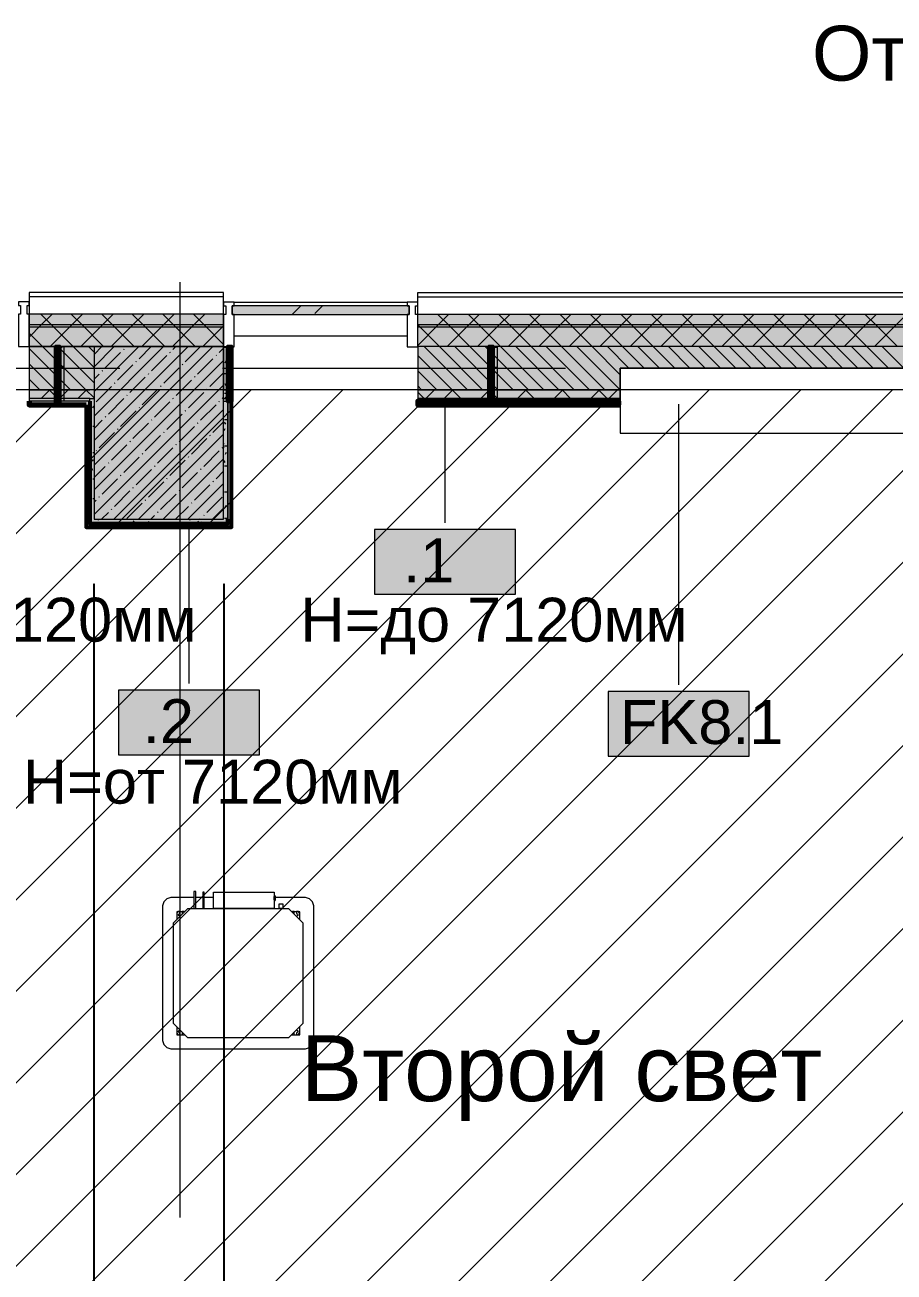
# Model space of a CAD drawing. Header units: millimetres. Extents: x -3817 to 677485, y -22715 to 103890.
# Drawn here: x 345083 to 349109, y 24731 to 30509 of the extents above; entities that cross this region are included whole.
import ezdxf

# ---------------------------------------------------------------- set-up
doc = ezdxf.new("R2010")
doc.units = ezdxf.units.MM
doc.layers.add('PDF _Геометрия', color=7, linetype='Continuous', true_color=0x1d1d1d)
doc.layers.add('PDF _Сплошная заливка', color=7, linetype='Continuous', true_color=0xffffff)
doc.layers.add('PDF _Текст', color=7, linetype='Continuous')
doc.styles.add('PDF GOST-Common', font='arial.ttf')

msp = doc.modelspace()

# ---------------------------------------------------------------- hatches: boundary and pattern name
at = {"layer": 'PDF _Сплошная заливка', "transparency": 33554559}
for points in [[(346262.4, 29167.3), (346863.1, 29167.3), (346863.1, 29207.3), (346043.1, 29207.3), (346043.1, 29167.3)], [(345403.1, 28219), (346003.1, 28219), (346003.1, 29019), (345403.1, 29019), (345403.1, 28582.3)], [(346003.1, 28219), (346023.1, 28219), (346023.1, 28779), (346003.1, 28779), (346003.1, 28582.3)], [(346023.1, 28199), (346023.1, 28219), (345403.1, 28219), (345403.1, 28199), (346003.1, 28199)]]:
    msp.add_hatch(color=256, dxfattribs=at).paths.add_polyline_path(points)
h = msp.add_hatch(color=256, dxfattribs=at)
h.paths.add_polyline_path([(361002.9, 29119), (361002.9, 29169), (346903.1, 29169), (346903.1, 29119), (360902.9, 29119)], flags=0)
h.paths.add_polyline_path([(345591.4, 29119), (346003.1, 29119), (346003.1, 29169), (345103.1, 29169), (345103.1, 29119)], flags=0)
h.paths.add_polyline_path([(344203.1, 29119), (344203.1, 29169), (343303.1, 29169), (343303.1, 29119), (343578.4, 29119)], flags=0)
h.paths.add_polyline_path([(342403.1, 29119), (342403.1, 29169), (340981.9, 29169), (340981.9, 29119), (342236.4, 29119)], flags=0)
h = msp.add_hatch(color=256, dxfattribs=at)
h.paths.add_polyline_path([(360902.9, 29019), (360902.9, 29119), (346903.1, 29119), (346903.1, 29019), (359682.5, 29019)], flags=0)
h.paths.add_polyline_path([(342403.1, 29019), (342403.1, 29119), (340981.9, 29119), (340981.9, 29019), (342236.4, 29019)], flags=0)
h.paths.add_polyline_path([(344203.1, 29019), (344203.1, 29119), (343303.1, 29119), (343303.1, 29019), (343578.4, 29019)], flags=0)
h.paths.add_polyline_path([(345103.1, 29019), (346003.1, 29019), (346003.1, 29119), (345103.1, 29119)], flags=0)
h = msp.add_hatch(color=256, dxfattribs=at)
h.paths.add_polyline_path([(347841.1, 28819), (347841.1, 28919), (349172.4, 28919), (349172.4, 29019), (346903.1, 29019), (346903.1, 28819), (347604.4, 28819)], flags=0)
h.paths.add_polyline_path([(341602.9, 28819), (342062.9, 28819), (342062.9, 28909), (342403.1, 28909), (342403.1, 29019), (341602.9, 29019), (341602.9, 28876.4)], flags=0)
h.paths.add_polyline_path([(341002.9, 28819), (341002.9, 29019), (340753.1, 29019), (340753.1, 28819), (340894.3, 28819)], flags=0)
h.paths.add_polyline_path([(343303.1, 28819), (344203.1, 28819), (344203.1, 29019), (343303.1, 29019)], flags=0)
h.paths.add_polyline_path([(345383.1, 28819), (345403.1, 28819), (345403.1, 29019), (345103.1, 29019), (345103.1, 28819)], flags=0)
h = msp.add_hatch(color=256, dxfattribs=at)
h.paths.add_polyline_path([(341852.9, 28779), (342062.9, 28779), (342062.9, 28819), (341852.9, 28819)], flags=0)
h.paths.add_polyline_path([(345383.1, 28779), (345403.1, 28779), (345403.1, 28819), (345103.1, 28819), (345103.1, 28779)], flags=0)
h.paths.add_polyline_path([(343303.1, 28779), (344203.1, 28779), (344203.1, 28819), (343303.1, 28819)], flags=0)
at = {"layer": 'PDF _Сплошная заливка', "true_color": 0xc0c0c0, "transparency": 33554559}
h = msp.add_hatch(color=9, dxfattribs=at)
h.paths.add_polyline_path([(344203.1, 28766), (344203.1, 28779), (343303.1, 28779), (343303.1, 28766), (343578.4, 28766)], flags=0)
h.paths.add_polyline_path([(345383.1, 28766), (345383.1, 28779), (345103.1, 28779), (345103.1, 28766), (345366.1, 28766)], flags=0)
h.paths.add_polyline_path([(342052.9, 28766), (342062.9, 28766), (342062.9, 28779), (342052.9, 28779)], flags=0)
at = {"layer": 'PDF _Сплошная заливка', "transparency": 33554559}
h = msp.add_hatch(color=256, dxfattribs=at)
h.paths.add_polyline_path([(347604.4, 28779), (347841.1, 28779), (347841.1, 28819), (346903.1, 28819), (346903.1, 28779)], flags=0)
h.paths.add_polyline_path([(346023.1, 28779), (346023.1, 28819), (346003.1, 28819), (346003.1, 28779)], flags=0)
at = {"layer": 'PDF _Сплошная заливка', "true_color": 0xc0c0c0, "transparency": 33554559}
msp.add_hatch(color=9, dxfattribs=at).paths.add_polyline_path([(347604.4, 28766), (347841.1, 28766), (347841.1, 28779), (346903.1, 28779), (346903.1, 28766)])
at = {"layer": 'PDF _Сплошная заливка', "true_color": 0xff0080, "transparency": 33554559}
msp.add_hatch(color=230, dxfattribs=at).paths.add_polyline_path([(345366.1, 28199), (345383.1, 28199), (345383.1, 28766), (345366.1, 28766), (345366.1, 28582.3)])
at = {"layer": 'PDF _Сплошная заливка', "true_color": 0xff8000, "transparency": 33554559}
msp.add_hatch(color=30, dxfattribs=at).paths.add_polyline_path([(347604.4, 28749), (347841.1, 28751), (347841.1, 28766), (346903.1, 28766), (346903.1, 28749)])

# ---------------------------------------------------------------- linework, layer by layer
at = {"layer": 'PDF _Геометрия', "color": 253, "lineweight": 9, "true_color": 0xaaaaaa}
for points in [[(345802.9, 24983.7), (345802.9, 26817.1), (345802.9, 29317.1)], [(344887.9, 28919), (345522.9, 28919)], [(345999.1, 28919), (347586.6, 28919)], [(348062.9, 28919), (348697.9, 28919)]]:
    msp.add_lwpolyline(points, dxfattribs=at)
at = {"layer": 'PDF _Геометрия', "color": 9, "lineweight": 9, "true_color": 0xc0c0c0}
for points in [[(345103.1, 29019), (346003.1, 29019), (346003.1, 29269), (345103.1, 29269)], [(345263.1, 28766), (345243.1, 28766), (345243.1, 29019), (345263.1, 29019)], [(347270.4, 28766), (347250.4, 28766), (347250.4, 29019), (347270.4, 29019)], [(347841.1, 28618.5), (349180.9, 28618.5), (349180.9, 28919), (347841.1, 28919)], [(347841.1, 28819), (346903.1, 28819), (346903.1, 28766), (347841.1, 28766)], [(345404.1, 27919), (345404.1, 17179), (345402.1, 17179), (345402.1, 27919)], [(346006.1, 17180.5), (346004.1, 17180.5), (346004.1, 27919), (346006.1, 27919)]]:
    msp.add_lwpolyline(points, close=True, dxfattribs=at)
at = {"layer": 'PDF _Геометрия', "color": 7, "lineweight": 9}
for points in [[(346003.1, 29249), (345103.1, 29249)], [(346903.1, 29249), (360902.9, 29249), (361052.9, 29249), (361132.9, 29249), (361132.9, 28419)], [(346321.6, 29167.3), (346361.6, 29207.3)], [(346426.2, 29171.9), (346461.6, 29207.3)], [(346003.1, 29169), (345103.1, 29169)], [(346903.1, 29169), (360902.9, 29169), (361002.9, 29169), (361052.9, 29169), (361052.9, 28419)], [(346003.1, 29119), (345103.1, 29119)], [(346003.1, 29109), (345103.1, 29109)], [(361002.9, 28419), (361002.9, 29119), (360902.9, 29119), (346903.1, 29119)], [(361027.9, 29109), (346903.1, 29109)], [(346003.1, 29019), (345103.1, 29019)], [(349172.4, 29019), (346903.1, 29019)], [(345383.1, 28766), (345383.1, 28779), (345103.1, 28779)], [(345383.1, 28779), (345403.1, 28779)], [(346003.1, 28779), (346023.1, 28779)], [(347841.1, 28779), (346903.1, 28779)], [(345366.1, 28766), (345103.1, 28766)], [(346023.1, 28766), (346023.1, 28219)], [(347028.4, 28757.5), (347028.4, 28201.7)], [(348111.5, 28752), (348111.5, 27451.1)], [(345842.9, 28190.5), (345842.9, 27457.3)], [(345866, 26465.5), (345759.2, 26465.5), (345740.2, 26460.4), (345726.3, 26446.5), (345721.1, 26427.4), (345721.1, 25803.6), (345726.3, 25784.6), (345740.2, 25770.6), (345759.2, 25765.5), (346004.1, 25765.5)], [(346004.1, 25815.5), (345837.7, 25815.5), (345771.1, 25882.1), (345771.1, 26348.9), (345837.7, 26415.5), (346004.1, 26415.5), (345957.1, 26415.5), (345957.1, 26490.5), (346004.1, 26490.5)], [(345874.7, 26494.5), (345874.9, 26494.5), (345874.7, 26494.5), (345874.2, 26494.5), (345873.5, 26494.5), (345872.5, 26494.5), (345871.4, 26494.5), (345870.1, 26494.5), (345868.9, 26494.5), (345867.7, 26494.5), (345866.8, 26494.5), (345866, 26494.5), (345865.5, 26494.5), (345865.4, 26494.5), (345865.4, 26415.5)], [(345865.5, 26494.5), (345865.4, 26494.5)], [(345907.9, 26465.5), (345874, 26465.5)], [(345874.9, 26415.5), (345874.9, 26494.5)], [(345913.2, 26490.5), (345913.3, 26490.5), (345913.2, 26490.5), (345912.9, 26490.5), (345912.4, 26490.5), (345911.7, 26490.5), (345910.9, 26490.5), (345910.1, 26490.5), (345909.3, 26490.5), (345908.5, 26490.5), (345907.9, 26490.5), (345907.4, 26490.5), (345907.1, 26490.5), (345906.9, 26490.5), (345906.9, 26415.5)], [(345907.1, 26490.5), (345906.9, 26490.5)], [(345957.1, 26465.5), (345912.4, 26465.5)], [(345913.3, 26415.5), (345913.3, 26490.5)], [(346006.1, 26490.5), (346237.2, 26490.5), (346237.2, 26415.5), (346006.1, 26415.5), (346304.6, 26415.5), (346371.1, 26348.9), (346371.1, 25882.1), (346304.6, 25815.5), (346006.1, 25815.5)], [(346006.1, 25765.5), (346383.1, 25765.5), (346402.1, 25770.6), (346416, 25784.5), (346421.1, 25803.6), (346421.1, 26427.4), (346416, 26446.5), (346402.1, 26460.4), (346383.1, 26465.5), (346237.2, 26465.5)], [(346242.2, 26474.5), (346237.2, 26474.5)], [(346237.2, 26452.5), (346242.2, 26452.5)], [(346278.4, 26435.5), (346278.7, 26435.5), (346278.4, 26435.5), (346277.4, 26435.5), (346275.9, 26435.5), (346273.9, 26435.5), (346271.6, 26435.5), (346269.2, 26435.5), (346266.7, 26435.5), (346264.4, 26435.5), (346262.4, 26435.5), (346260.9, 26435.5), (346260, 26435.5), (346259.7, 26435.5), (346259.7, 26415.5)], [(346260, 26435.5), (346259.7, 26435.5)], [(346273.9, 26435.5), (346271.6, 26435.5), (346269.2, 26435.5), (346266.7, 26435.5), (346264.4, 26435.5)], [(346273.9, 26415.5), (346271.6, 26415.5), (346269.2, 26415.5), (346266.7, 26415.5), (346264.4, 26415.5)], [(346278.7, 26415.5), (346278.7, 26435.5)], [(345800.1, 26380), (345798.8, 26380.2), (345797.5, 26380.7), (345796.4, 26381.4), (345795.6, 26382.5), (345795, 26383.7), (345794.7, 26385), (345794.7, 26386.3), (345795.1, 26387.6), (345795.8, 26388.8), (345796.7, 26389.8), (345797.8, 26390.5), (345799.1, 26390.9), (345799.5, 26391), (345799.9, 26391.1), (345800.2, 26391.4), (345800.4, 26391.7), (345800.6, 26392), (345800.6, 26392.4), (345800.6, 26401.5), (345792.1, 26401.5), (345792.1, 26398.9), (345789.1, 26395.1), (345787.5, 26393), (345786.5, 26390.6), (345786.1, 26388), (345786.1, 26369.8), (345786.5, 26367.2)], [(345792.1, 26400.5), (345786.1, 26400.5), (345786.1, 26363.9)], [(345811.6, 26400.5), (345800.6, 26400.5)], [(345820.2, 26398.9), (345820.2, 26401.5), (345811.6, 26401.5), (345811.6, 26392.4), (345811.7, 26392), (345811.9, 26391.7), (345812.1, 26391.4), (345812.4, 26391.1), (345812.8, 26391), (345813.2, 26390.9)], [(345822.7, 26400.5), (345820.2, 26400.5)], [(346322.1, 26400.5), (346319.6, 26400.5)], [(346329.1, 26390.9), (346329.5, 26391), (346329.9, 26391.1), (346330.2, 26391.4), (346330.4, 26391.7), (346330.6, 26392), (346330.6, 26392.4), (346330.6, 26401.5), (346322.1, 26401.5), (346322.1, 26398.9)], [(346341.6, 26400.5), (346330.6, 26400.5)], [(346355.8, 26367.2), (346356.1, 26369.8), (346356.1, 26388), (346355.8, 26390.6), (346354.8, 26393), (346353.2, 26395.1), (346350.2, 26398.9), (346350.2, 26401.5), (346341.6, 26401.5), (346341.6, 26392.4), (346341.7, 26392), (346341.9, 26391.7), (346342.1, 26391.4), (346342.4, 26391.1), (346342.8, 26391), (346343.2, 26390.9), (346344.5, 26390.5), (346345.6, 26389.8), (346346.5, 26388.8), (346347.2, 26387.6), (346347.6, 26386.3), (346347.6, 26385), (346347.3, 26383.7), (346346.7, 26382.5), (346345.9, 26381.4), (346344.7, 26380.7), (346343.5, 26380.2), (346342.1, 26380)], [(346356.1, 26363.9), (346356.1, 26400.5), (346350.2, 26400.5)], [(345786.1, 25867.1), (345786.1, 25830.5), (345792.1, 25830.5)], [(345786.5, 25863.8), (345786.1, 25861.2), (345786.1, 25843), (345786.5, 25840.4), (345787.5, 25838), (345789.1, 25835.9), (345792.1, 25832.1), (345792.1, 25829.5), (345800.6, 25829.5), (345800.6, 25838.6), (345800.6, 25839), (345800.4, 25839.3), (345800.2, 25839.7), (345799.9, 25839.9), (345799.5, 25840), (345799.1, 25840.1), (345797.8, 25840.5), (345796.7, 25841.2), (345795.8, 25842.2), (345795.1, 25843.4), (345794.7, 25844.7), (345794.7, 25846), (345795, 25847.3), (345795.6, 25848.5), (345796.4, 25849.6), (345797.5, 25850.3), (345798.8, 25850.8), (345800.1, 25851)], [(345800.6, 25830.5), (345811.6, 25830.5)], [(345813.2, 25840.1), (345812.8, 25840), (345812.4, 25839.9), (345812.1, 25839.7), (345811.9, 25839.3), (345811.7, 25839), (345811.6, 25838.6), (345811.6, 25829.5), (345820.2, 25829.5), (345820.2, 25832.1)], [(345820.2, 25830.5), (345822.7, 25830.5)], [(346319.6, 25830.5), (346322.1, 25830.5)], [(346322.1, 25832.1), (346322.1, 25829.5), (346330.6, 25829.5), (346330.6, 25838.6), (346330.6, 25839), (346330.4, 25839.3), (346330.2, 25839.7), (346329.9, 25839.9), (346329.5, 25840), (346329.1, 25840.1)], [(346330.6, 25830.5), (346341.6, 25830.5)], [(346342.1, 25851), (346343.5, 25850.8), (346344.7, 25850.3), (346345.9, 25849.6), (346346.7, 25848.5), (346347.3, 25847.3), (346347.6, 25846), (346347.6, 25844.7), (346347.2, 25843.4), (346346.5, 25842.2), (346345.6, 25841.2), (346344.5, 25840.5), (346343.2, 25840.1), (346342.8, 25840), (346342.4, 25839.9), (346342.1, 25839.7), (346341.9, 25839.3), (346341.7, 25839), (346341.6, 25838.6), (346341.6, 25829.5), (346350.2, 25829.5), (346350.2, 25832.1), (346353.2, 25835.9), (346354.8, 25838), (346355.8, 25840.4), (346356.1, 25843), (346356.1, 25861.2), (346355.8, 25863.8)], [(346350.2, 25830.5), (346356.1, 25830.5), (346356.1, 25867.1)]]:
    msp.add_lwpolyline(points, dxfattribs=at)
at = {"layer": 'PDF _Геометрия', "color": 9, "lineweight": 9, "true_color": 0xc0c0c0}
for points in [[(360302.9, 29019), (360302.9, 28799), (358122.9, 28799), (360302.9, 28799), (360302.9, 28779), (360302.9, 28419), (360652.9, 28419), (360682.9, 28419), (360902.9, 28419), (360902.9, 29019), (346903.1, 29019), (346903.1, 29269), (360902.9, 29269), (361132.9, 29269), (361152.9, 29269), (361152.9, 28419), (361152.9, 27519), (361152.9, 25697), (361852.9, 25697), (364952.9, 25697), (366180.5, 25697)], [(345103.1, 29019), (345103.1, 28819), (345383.1, 28819), (345103.1, 28819), (345103.1, 28766)], [(346003.1, 29019), (346023.1, 29019), (346023.1, 28764), (346003.1, 28764), (346003.1, 29019), (346003.1, 28819), (346023.1, 28819), (346023.1, 28766)], [(346903.1, 29019), (346903.1, 28819), (347841.1, 28819), (347841.1, 28919), (349172.4, 28919), (349172.4, 29019)], [(342052.9, 25588.5), (345283.3, 28819)], [(342052.9, 25164.3), (345707.6, 28819)], [(342052.9, 24740), (346131.9, 28819)], [(342052.9, 24315.8), (346556.1, 28819)], [(342052.9, 23891.5), (346980.4, 28819)], [(342052.9, 23467.2), (347404.7, 28819)], [(342052.9, 23043), (347828.9, 28819)], [(342052.9, 22618.7), (348253.2, 28819)], [(342052.9, 22194.4), (348677.5, 28819)], [(342052.9, 21770.2), (349101.7, 28819)], [(345403.1, 28819), (345403.1, 28779), (345403.1, 28219), (346003.1, 28219), (346003.1, 28779), (346003.1, 28819)], [(347841.1, 28819), (347841.1, 28766), (347841.1, 28753)], [(346023.1, 28219), (346023.1, 28199), (345403.1, 28199), (345383.1, 28199), (345383.1, 28766)], [(342052.9, 21345.9), (349202.9, 28495.9)], [(342052.9, 20921.6), (349550.3, 28419)], [(342052.9, 20497.4), (349974.5, 28419)], [(342052.9, 20073.1), (350398.8, 28419)], [(342052.9, 19648.9), (350823, 28419)], [(342052.9, 19224.6), (351247.3, 28419)], [(342052.9, 18800.3), (351671.6, 28419)], [(342052.9, 18376.1), (352095.8, 28419)], [(342052.9, 17951.8), (352520.1, 28419)]]:
    msp.add_lwpolyline(points, dxfattribs=at)
at = {"layer": 'PDF _Геометрия', "color": 7, "lineweight": 20}
for points in [[(345093.1, 29169), (345093.1, 29209), (345103.1, 29209), (345103.1, 29226), (345053.1, 29226), (345053.1, 29209), (345063.1, 29209), (345063.1, 29169), (345053.1, 29169), (345053.1, 29019), (345103.1, 29019), (345103.1, 29169)], [(346043.1, 29207.3), (346053.1, 29207.3), (346053.1, 29224.3), (346003.1, 29224.3), (346003.1, 29207.3), (346013.1, 29207.3), (346013.1, 29167.3), (346003.1, 29167.3), (346003.1, 29017.3), (346053.1, 29017.3), (346053.1, 29167.3), (346043.1, 29167.3)], [(346043.1, 29167.3), (346863.1, 29167.3), (346863.1, 29207.3), (346043.1, 29207.3)], [(346893.1, 29167.3), (346893.1, 29207.3), (346903.1, 29207.3), (346903.1, 29224.3), (346853.1, 29224.3), (346853.1, 29207.3), (346863.1, 29207.3), (346863.1, 29167.3), (346853.1, 29167.3), (346853.1, 29017.3), (346903.1, 29017.3), (346903.1, 29167.3)]]:
    msp.add_lwpolyline(points, close=True, dxfattribs=at)
at = {"layer": 'PDF _Геометрия', "color": 7, "lineweight": 9}
for points in [[(346053.1, 29224.3), (346853.1, 29224.3), (346853.1, 29207.3), (346053.1, 29207.3)], [(346053.1, 29167.3), (346853.1, 29167.3), (346853.1, 29067.3), (346053.1, 29067.3)], [(346003.1, 29019), (345403.1, 29019), (345403.1, 28219), (346003.1, 28219)], [(347355, 28171.6), (346701.9, 28171.6), (346701.9, 27871.6), (347355, 27871.6)], [(346169.5, 27427.2), (345516.3, 27427.2), (345516.3, 27127.2), (346169.5, 27127.2)], [(348438.1, 27421), (347785, 27421), (347785, 27121), (348438.1, 27121)], [(346237.2, 26463.5), (346237.2, 26466.3), (346237.2, 26469), (346237.2, 26471.3), (346237.2, 26469), (346237.2, 26466.3), (346237.2, 26463.5), (346237.2, 26460.7), (346237.2, 26458), (346237.2, 26455.7), (346237.2, 26458), (346237.2, 26460.7)], [(346242.2, 26463.5), (346242.2, 26460.7), (346242.2, 26458), (346242.2, 26455.7), (346242.2, 26454), (346242.2, 26452.9), (346242.2, 26452.5), (346242.2, 26452.9), (346242.2, 26454), (346242.2, 26455.7), (346242.2, 26458), (346242.2, 26460.7), (346242.2, 26463.5), (346242.2, 26466.3), (346242.2, 26469), (346242.2, 26471.3), (346242.2, 26473), (346242.2, 26474.1), (346242.2, 26474.5), (346242.2, 26474.1), (346242.2, 26473), (346242.2, 26471.3), (346242.2, 26469), (346242.2, 26466.3)]]:
    msp.add_lwpolyline(points, close=True, dxfattribs=at)
at = {"layer": 'PDF _Геометрия', "lineweight": 9}
for points in [[(345103.1, 29063.1), (345159.1, 29119), (345209.1, 29169)], [(345403.1, 28922.2), (345306.3, 29019), (345206.3, 29119), (345156.3, 29169)], [(345200.5, 29019), (345300.5, 29119), (345350.5, 29169)], [(345447.7, 29019), (345347.7, 29119), (345297.7, 29169)], [(345341.9, 29019), (345441.9, 29119), (345491.9, 29169)], [(345589.1, 29019), (345489.1, 29119), (345439.1, 29169)], [(345483.3, 29019), (345583.3, 29119), (345633.3, 29169)], [(345730.6, 29019), (345630.6, 29119), (345580.6, 29169)], [(345624.8, 29019), (345724.8, 29119), (345774.8, 29169)], [(345872, 29019), (345772, 29119), (345722, 29169)], [(345766.2, 29019), (345866.2, 29119), (345916.2, 29169)], [(346003.1, 29029.3), (345913.4, 29119), (345863.4, 29169)], [(346903.1, 29024.6), (346997.6, 29119), (347047.6, 29169)], [(346903.1, 29166), (346906.1, 29169)], [(347344.8, 28819), (347144.8, 29019), (347044.8, 29119), (346994.8, 29169)], [(347039, 29019), (347139, 29119), (347189, 29169)], [(347486.2, 28819), (347286.2, 29019), (347186.2, 29119), (347136.2, 29169)], [(347180.4, 29019), (347280.4, 29119), (347330.4, 29169)], [(347627.6, 28819), (347427.6, 29019), (347327.6, 29119), (347277.6, 29169)], [(347321.8, 29019), (347421.8, 29119), (347471.8, 29169)], [(347769, 28819), (347569, 29019), (347469, 29119), (347419, 29169)], [(347463.2, 29019), (347563.2, 29119), (347613.2, 29169)], [(347841.1, 28888.3), (347710.5, 29019), (347610.5, 29119), (347560.5, 29169)], [(347604.7, 29019), (347704.7, 29119), (347754.7, 29169)], [(347951.9, 28919), (347851.9, 29019), (347751.9, 29119), (347701.9, 29169)], [(347746.1, 29019), (347846.1, 29119), (347896.1, 29169)], [(348093.3, 28919), (347993.3, 29019), (347893.3, 29119), (347843.3, 29169)], [(347887.5, 29019), (347987.5, 29119), (348037.5, 29169)], [(348234.7, 28919), (348134.7, 29019), (348034.7, 29119), (347984.7, 29169)], [(348028.9, 29019), (348128.9, 29119), (348178.9, 29169)], [(348376.2, 28919), (348276.2, 29019), (348176.2, 29119), (348126.2, 29169)], [(348170.4, 29019), (348270.4, 29119), (348320.4, 29169)], [(348517.6, 28919), (348417.6, 29019), (348317.6, 29119), (348267.6, 29169)], [(348311.8, 29019), (348411.8, 29119), (348461.8, 29169)], [(348659, 28919), (348559, 29019), (348459, 29119), (348409, 29169)], [(348453.2, 29019), (348553.2, 29119), (348603.2, 29169)], [(348800.4, 28919), (348700.4, 29019), (348600.4, 29119), (348550.4, 29169)], [(348594.6, 29019), (348694.6, 29119), (348744.6, 29169)], [(348941.8, 28919), (348841.8, 29019), (348741.8, 29119), (348691.8, 29169)], [(348736, 29019), (348836, 29119), (348886, 29169)], [(349083.3, 28919), (348983.3, 29019), (348883.3, 29119), (348833.3, 29169)], [(348877.5, 29019), (348977.5, 29119), (349027.5, 29169)], [(349124.7, 29019), (349024.7, 29119), (348974.7, 29169)], [(349018.9, 29019), (349118.9, 29119), (349168.9, 29169)], [(345403.1, 28780.7), (345364.9, 28819), (345164.9, 29019), (345103.1, 29080.7)], [(345907.6, 29019), (346003.1, 29114.5)], [(347003.4, 29019), (346903.4, 29119), (346903.1, 29119.2)], [(345294.2, 28819), (345103.1, 29010)], [(345403.1, 28851.4), (345235.6, 29019)], [(345403.1, 28992.9), (345377, 29019)], [(345403.1, 28925.1), (345497, 29019)], [(345403.1, 28811.1), (345611.1, 29019)], [(345403.1, 28697), (345725.1, 29019)], [(345403.1, 28583), (345839.2, 29019)], [(345403.1, 28468.9), (345953.2, 29019)], [(345403.1, 28982.1), (345440, 29019)], [(345540.8, 29005.7), (345543.1, 29008.1)], [(345612.1, 28962.9), (345668.1, 29019)], [(345768.9, 29005.7), (345782.2, 29019)], [(345825.9, 28948.7), (345896.2, 29019)], [(345982.7, 28991.4), (346003.1, 29011.9)], [(347132.7, 28819), (346932.7, 29019)], [(347203.4, 28819), (347003.4, 29019)], [(347274.1, 28819), (347074.1, 29019)], [(347415.5, 28819), (347215.5, 29019)], [(347556.9, 28819), (347356.9, 29019)], [(347698.3, 28819), (347498.3, 29019)], [(347839.8, 28819), (347639.8, 29019)], [(347881.2, 28919), (347781.2, 29019)], [(348022.6, 28919), (347922.6, 29019)], [(348164, 28919), (348064, 29019)], [(348305.4, 28919), (348205.4, 29019)], [(348446.9, 28919), (348346.9, 29019)], [(348588.3, 28919), (348488.3, 29019)], [(348729.7, 28919), (348629.7, 29019)], [(348871.1, 28919), (348771.1, 29019)], [(349012.5, 28919), (348912.5, 29019)], [(349154, 28919), (349054, 29019)], [(345403.1, 28354.9), (346003.1, 28954.9)], [(345455.2, 28920.2), (345526.5, 28991.4)], [(345597.8, 28948.7), (345600.2, 28951)], [(345669.1, 28905.9), (345740.4, 28977.2)], [(345754.6, 28991.4), (345757, 28993.8)], [(345882.9, 28891.7), (345954.2, 28962.9)], [(345968.5, 28977.2), (345970.8, 28979.6)], [(347101.9, 28779), (347061.9, 28819), (346903.1, 28977.8)], [(345223.5, 28819), (345103.1, 28939.3)], [(345441, 28905.9), (345443.3, 28908.3)], [(345512.3, 28863.1), (345583.5, 28934.4)], [(345654.8, 28891.7), (345657.2, 28894)], [(345726.1, 28848.9), (345797.4, 28920.2)], [(345811.6, 28934.4), (345814, 28936.8)], [(345939.9, 28834.6), (346003.1, 28897.8)], [(346991.2, 28819), (346903.1, 28907.1)], [(345152.8, 28819), (345103.1, 28868.6)], [(345403.1, 28868.1), (345426.7, 28891.7)], [(345403.1, 28240.8), (346003.1, 28840.8)], [(345412.5, 28763.3), (345483.7, 28834.6)], [(345498, 28848.9), (345500.4, 28851.3)], [(345569.3, 28806.1), (345640.6, 28877.4)], [(345711.8, 28834.6), (345714.2, 28837)], [(345783.1, 28791.9), (345854.4, 28863.1)], [(345868.7, 28877.4), (345871, 28879.8)], [(346920.5, 28819), (346903.1, 28836.4)], [(345198.5, 28819), (345158.5, 28779)], [(345235.2, 28779), (345195.2, 28819)], [(345368.2, 28819), (345328.2, 28779)], [(345469.5, 28706.3), (345540.8, 28777.6)], [(345555, 28791.9), (345557.4, 28794.2)], [(345626.3, 28749.1), (345697.6, 28820.4)], [(345768.9, 28777.6), (345771.2, 28780)], [(345840.2, 28734.8), (345911.4, 28806.1)], [(345925.7, 28820.4), (345928.1, 28822.7)], [(345997, 28777.6), (346003.1, 28783.8)], [(346023.1, 28795.1), (346007, 28779)], [(346932.2, 28779), (346903.1, 28808.1)], [(347065.3, 28819), (347025.3, 28779)], [(347235, 28819), (347195, 28779)], [(347271.6, 28779), (347231.6, 28819)], [(347404.7, 28819), (347364.7, 28779)], [(347441.4, 28779), (347401.4, 28819)], [(347574.4, 28819), (347534.4, 28779)], [(347611.1, 28779), (347571.1, 28819)], [(347744.1, 28819), (347704.1, 28779)], [(347780.8, 28779), (347740.8, 28819)], [(345495.4, 28219), (346003.1, 28726.8)], [(345526.5, 28649.3), (345597.8, 28720.6)], [(345612.1, 28734.8), (345614.4, 28737.2)], [(345683.3, 28692.1), (345754.6, 28763.3)], [(345825.9, 28720.6), (345828.3, 28722.9)], [(345897.2, 28677.8), (345968.5, 28749.1)], [(345982.7, 28763.3), (345985.1, 28765.7)], [(345403.1, 28640), (345441, 28677.8)], [(345455.2, 28692.1), (345457.6, 28694.4)], [(345583.5, 28592.3), (345654.8, 28663.6)], [(345669.1, 28677.8), (345671.4, 28680.2)], [(345740.4, 28635), (345811.6, 28706.3)], [(345882.9, 28663.6), (345885.3, 28665.9)], [(345954.2, 28620.8), (346003.1, 28669.7)], [(345426.7, 28549.5), (345498, 28620.8)], [(345512.3, 28635), (345514.6, 28637.4)], [(345609.4, 28219), (346003.1, 28612.7)], [(345640.6, 28535.2), (345711.8, 28606.5)], [(345726.1, 28620.8), (345728.5, 28623.2)], [(345797.4, 28578), (345868.7, 28649.3)], [(345939.9, 28606.5), (345942.3, 28608.9)], [(345483.7, 28492.5), (345555, 28563.8)], [(345569.3, 28578), (345571.7, 28580.4)], [(345697.6, 28478.2), (345768.9, 28549.5)], [(345783.1, 28563.8), (345785.5, 28566.1)], [(345854.4, 28521), (345925.7, 28592.3)], [(345997, 28549.5), (345999.3, 28551.9)], [(345412.5, 28535.2), (345414.8, 28537.6)], [(345540.8, 28435.5), (345612.1, 28506.7)], [(345626.3, 28521), (345628.7, 28523.4)], [(345723.5, 28219), (346003.1, 28498.7)], [(345754.6, 28421.2), (345825.9, 28492.5)], [(345840.2, 28506.7), (345842.5, 28509.1)], [(345911.4, 28464), (345982.7, 28535.2)], [(345403.1, 28411.9), (345455.2, 28464)], [(345469.5, 28478.2), (345471.9, 28480.6)], [(345597.8, 28378.4), (345669.1, 28449.7)], [(345683.3, 28464), (345685.7, 28466.3)], [(345811.6, 28364.2), (345882.9, 28435.5)], [(345897.2, 28449.7), (345899.5, 28452.1)], [(345968.5, 28406.9), (346003.1, 28441.6)], [(345441, 28335.7), (345512.3, 28406.9)], [(345526.5, 28421.2), (345528.9, 28423.6)], [(345654.8, 28321.4), (345726.1, 28392.7)], [(345740.4, 28406.9), (345742.7, 28409.3)], [(345837.5, 28219), (346003.1, 28384.6)], [(345868.7, 28307.1), (345939.9, 28378.4)], [(345954.2, 28392.7), (345956.6, 28395.1)], [(345426.7, 28321.4), (345429.1, 28323.8)], [(345498, 28278.6), (345569.3, 28349.9)], [(345583.5, 28364.2), (345585.9, 28366.5)], [(345711.8, 28264.4), (345783.1, 28335.7)], [(345797.4, 28349.9), (345799.8, 28352.3)], [(345925.7, 28250.1), (345997, 28321.4)], [(345403.1, 28297.8), (345412.5, 28307.1)], [(345483.7, 28264.4), (345486.1, 28266.8)], [(345555, 28221.6), (345626.3, 28292.9)], [(345640.6, 28307.1), (345642.9, 28309.5)], [(345780.5, 28219), (345840.2, 28278.6)], [(345854.4, 28292.9), (345856.8, 28295.3)], [(345951.6, 28219), (346003.1, 28270.6)], [(345438.4, 28219), (345469.5, 28250.1)], [(345666.5, 28219), (345683.3, 28235.9)], [(345697.6, 28250.1), (345700, 28252.5)], [(345894.6, 28219), (345897.2, 28221.6)], [(345911.4, 28235.9), (345913.8, 28238.2)]]:
    msp.add_lwpolyline(points, dxfattribs=at)
at = {"layer": 'PDF _Геометрия', "color": 230, "lineweight": 53, "true_color": 0xff0080}
for points in [[(345243.1, 28749), (345226.1, 28749), (345226.1, 29019), (345243.1, 29019)], [(346040.1, 28764), (346023.1, 28764), (346023.1, 29019), (346040.1, 29019)], [(347250.4, 28749), (347233.4, 28749), (347233.4, 29019), (347250.4, 29019)]]:
    msp.add_lwpolyline(points, close=True, dxfattribs=at)
at = {"layer": 'PDF _Геометрия', "color": 253, "lineweight": 9, "true_color": 0x9b9b9b}
for points in [[(345245.6, 29015.7), (345255.7, 29015.7)], [(346007.6, 29015.7), (346017.7, 29015.7)], [(347257.3, 29015.7), (347267.4, 29015.7)], [(345263.1, 28991.7), (345260.6, 28987.3)], [(346014, 28951.1), (346009, 28942.4)], [(345245.6, 28924.3), (345255.7, 28924.3)], [(345261.6, 28928), (345256.5, 28919.3)], [(346007.6, 28893.8), (346017.7, 28893.8)], [(346023.1, 28905.9), (346020.1, 28900.7)], [(347257.3, 28924.3), (347267.4, 28924.3)], [(346016, 28837.1), (346011, 28845.8)], [(346023.1, 28885.8), (346022.2, 28887.4)], [(345386.7, 28779), (345384.4, 28775)], [(346007.6, 28802.4), (346017.7, 28802.4)], [(345400.6, 28742.1), (345395.6, 28733.4)], [(345398, 28741.4), (345403.1, 28741.4)], [(346007.6, 28680.4), (346017.7, 28680.4)], [(346013.1, 28659.4), (346008, 28668.1)], [(346023.1, 28702.9), (346019.2, 28709.7)], [(345398, 28650), (345403.1, 28650)], [(346008.8, 28637.3), (346003.8, 28628.6)], [(345389.6, 28581), (345384.6, 28589.7)], [(346004.8, 28569.3), (346003.1, 28566.5)], [(346006, 28549.7), (346003.1, 28554.6)], [(346007.6, 28558.5), (346017.7, 28558.5)], [(345388.4, 28538), (345383.3, 28529.3)], [(345399.5, 28496.4), (345394.5, 28487.7)], [(345398, 28528), (345403.1, 28528)], [(346010.1, 28481.7), (346005, 28490.4)], [(346015.9, 28527.6), (346010.9, 28518.9)], [(345397.8, 28444.9), (345392.7, 28453.7)], [(346007.6, 28467.1), (346017.7, 28467.1)], [(345398, 28406.1), (345403.1, 28406.1)], [(345398, 28314.7), (345403.1, 28314.7)], [(346003.7, 28323.5), (346003.1, 28322.7)], [(346007.6, 28345.2), (346017.7, 28345.2)], [(346014.8, 28281.9), (346009.8, 28273.2)], [(345383.6, 28225.6), (345383.1, 28226.4)], [(345383.2, 28224.2), (345383.1, 28224.1)], [(345425.3, 28214.4), (345422.6, 28219)], [(345504.6, 28199), (345503.5, 28200.8)], [(345545.7, 28200.8), (345544.6, 28199)], [(345587.3, 28212), (345582.3, 28203.3)], [(345655.3, 28207.9), (345650.3, 28199.2)], [(345802.5, 28219), (345801.6, 28217.4)], [(345848.7, 28212.6), (345845, 28219)], [(345890.3, 28201.4), (345885.3, 28210.1)], [(345901.1, 28206.8), (345896.6, 28199)], [(345969.1, 28202.7), (345967, 28199)], [(346007.6, 28223.2), (346017.7, 28223.2)], [(346023.1, 28235.4), (346020.9, 28231.6)]]:
    msp.add_lwpolyline(points, dxfattribs=at)
at = {"layer": 'PDF _Геометрия', "color": 8, "lineweight": 9, "true_color": 0x808080}
msp.add_lwpolyline([(357882.9, 17150), (357882.9, 28419), (349202.9, 28419), (349202.9, 28819), (342052.9, 28819), (342052.9, 26599), (342052.9, 17150)], close=True, dxfattribs=at)
at = {"layer": 'PDF _Геометрия', "color": 253, "lineweight": 9, "true_color": 0x9b9b9b}
msp.add_lwpolyline([(346015.1, 28777.8), (346020.1, 28769.1)], close=True, dxfattribs=at)
at = {"layer": 'PDF _Геометрия', "color": 250, "lineweight": 9, "true_color": 0x3c3c3c}
for points in [[(347197.8, 28779), (347194.1, 28772.5)], [(347432.5, 28779), (347425, 28766)], [(347639, 28766), (347631.5, 28779)]]:
    msp.add_lwpolyline(points, dxfattribs=at)
at = {"layer": 'PDF _Геометрия', "color": 30, "lineweight": 70, "true_color": 0xff8000}
for points in [[(345103.1, 28766), (345103.1, 28749), (345366.1, 28749)], [(347841.1, 28766), (346903.1, 28766), (346903.1, 28749), (347841.1, 28749)]]:
    msp.add_lwpolyline(points, dxfattribs=at)
at = {"layer": 'PDF _Геометрия', "color": 30, "lineweight": 9, "true_color": 0xff8000}
msp.add_lwpolyline([(345366.1, 28766), (345103.1, 28766)], dxfattribs=at)
at = {"layer": 'PDF _Геометрия', "color": 230, "lineweight": 53, "true_color": 0xff0080}
for points in [[(345366.1, 28749), (345366.1, 28199), (345366.1, 28182), (346023.1, 28182), (346040.1, 28182), (346040.1, 28766), (346023.1, 28766)], [(345383.1, 28766), (345383.1, 28199), (346023.1, 28199), (346023.1, 28219)]]:
    msp.add_lwpolyline(points, dxfattribs=at)
at = {"layer": 'PDF _Геометрия', "color": 230, "lineweight": 9, "true_color": 0xff0080}
for points in [[(345383.1, 28766), (345366.1, 28766)], [(346023.1, 28219), (346023.1, 28766)]]:
    msp.add_lwpolyline(points, dxfattribs=at)
at = {"layer": 'PDF _Геометрия', "color": 30, "lineweight": 30, "true_color": 0xff8000}
msp.add_lwpolyline([(347841.1, 28749), (347841.1, 28766)], dxfattribs=at)
at = {"layer": 'PDF _Сплошная заливка', "color": 230, "lineweight": 35, "true_color": 0xff0080, "transparency": 33554559}
for points in [[(345226.1, 28749), (345243.1, 28749), (345226.1, 29019), (345243.1, 29019)], [(346023.1, 28764), (346040.1, 28764), (346023.1, 29019), (346040.1, 29019)], [(347233.4, 28749), (347250.4, 28749), (347233.4, 29019), (347250.4, 29019)], [(346040.1, 28182), (346040.1, 28766), (346023.1, 28182), (346023.1, 28766)], [(345366.1, 28182), (346023.1, 28182), (345366.1, 28199), (346023.1, 28199)]]:
    msp.add_solid(points, dxfattribs=at)
at = {"layer": 'PDF _Сплошная заливка', "lineweight": 35, "transparency": 33554559}
for points in [[(345243.1, 28766), (345263.1, 28766), (345243.1, 29019), (345263.1, 29019)], [(346003.1, 28764), (346023.1, 28764), (346003.1, 29019), (346023.1, 29019)], [(347250.4, 28766), (347270.4, 28766), (347250.4, 29019), (347270.4, 29019)], [(345403.1, 28199), (345403.1, 28779), (345383.1, 28199), (345383.1, 28779)]]:
    msp.add_solid(points, dxfattribs=at)
at = {"layer": 'PDF _Сплошная заливка', "color": 30, "lineweight": 35, "true_color": 0xff8000, "transparency": 33554559}
msp.add_solid([(345366.1, 28749), (345366.1, 28766), (345103.1, 28749), (345103.1, 28766)], dxfattribs=at)
at = {"layer": 'PDF _Сплошная заливка', "lineweight": 9, "transparency": 33554559}
for points in [[(347355, 28171.6), (346701.9, 28171.6), (347355, 27871.6), (346701.9, 27871.6)], [(346169.5, 27427.2), (345516.3, 27427.2), (346169.5, 27127.2), (345516.3, 27127.2)], [(348438.1, 27421), (347785, 27421), (348438.1, 27121), (347785, 27121)]]:
    msp.add_solid(points, dxfattribs=at)

# ---------------------------------------------------------------- texts
at = {"layer": 'PDF _Текст', "attachment_point": 4, "style": 'PDF GOST-Common'}
for s, insert, char_height in [('Отделку зала см.развертки, лист 1.14', (348728.9, 30340.1), 254), (' .1', (346756.7, 28028.2), 203.2), (' .2', (345550.5, 27283.8), 203.2), ('FK8.1', (347839.8, 27277.6), 203.2), ('Второй свет', (346361, 25629.2), 304.8)]:
    msp.add_mtext(s, dxfattribs=dict(at, insert=insert, char_height=char_height))
at = {"layer": 'PDF _Текст', "color": 250, "true_color": 0x3c3c3c, "char_height": 203.2, "attachment_point": 4, "style": 'PDF GOST-Common'}
for s, insert in [('Н=до 7120мм', (344082.7, 27724.1)), ('Н=до 7120мм', (346358.6, 27724.1)), ('Н=от 7120мм', (345073.4, 27001.5))]:
    msp.add_mtext(s, dxfattribs=dict(at, insert=insert))

doc.saveas('drawing.dxf')
